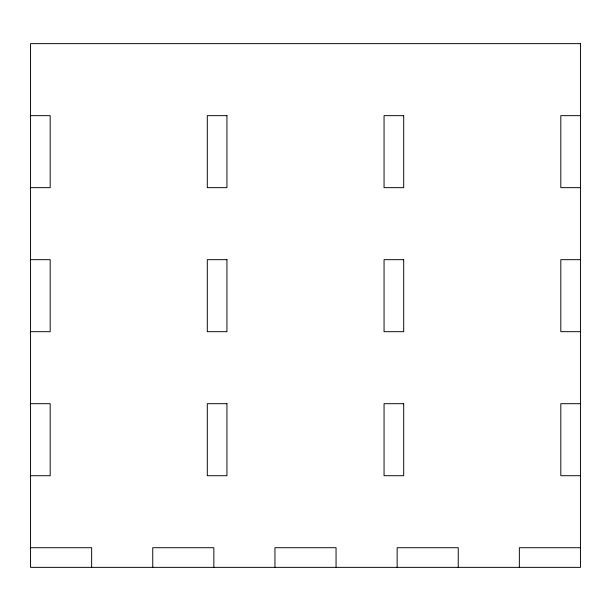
<?xml version="1.0" encoding="UTF-8"?>
<svg xmlns="http://www.w3.org/2000/svg" width="611" height="611" viewBox="0 0 611 611"><rect width="100%" height="100%" fill="white"/><g stroke="black" fill="none" stroke-linecap="round" stroke-linejoin="round"><path stroke-width="0.92" d="M30.55 115.655L50.186 115.655L50.186 187.661L30.55 187.661M580.45 115.655L560.814 115.655L560.814 187.661L580.45 187.661M30.55 259.675L50.186 259.675L50.186 331.689L30.55 331.689M580.45 259.675L560.814 259.675L560.814 331.689L580.45 331.689M30.55 403.695L50.186 403.695L50.186 475.709L30.55 475.709M580.45 403.695L560.814 403.695L560.814 475.709L580.45 475.709M30.55 547.716L91.65 547.716L91.65 567.359M580.45 547.716L519.35 547.716L519.35 567.359M458.25 567.359L458.25 547.716L397.15 547.716L397.15 567.359M336.05 567.359L336.05 547.716L274.95 547.716L274.95 567.359M213.85 567.359L213.85 547.716L152.75 547.716L152.75 567.359M580.45 43.641L30.55 43.641L30.55 567.359L580.45 567.359L580.45 43.641M226.941 115.655L207.305 115.655L207.305 187.661L226.941 187.661L226.941 115.655M403.695 115.655L384.059 115.655L384.059 187.661L403.695 187.661L403.695 115.655M226.941 259.675L207.305 259.675L207.305 331.689L226.941 331.689L226.941 259.675M403.695 259.675L384.059 259.675L384.059 331.689L403.695 331.689L403.695 259.675M226.941 403.695L207.305 403.695L207.305 475.709L226.941 475.709L226.941 403.695M403.695 403.695L384.059 403.695L384.059 475.709L403.695 475.709L403.695 403.695"/></g></svg>
